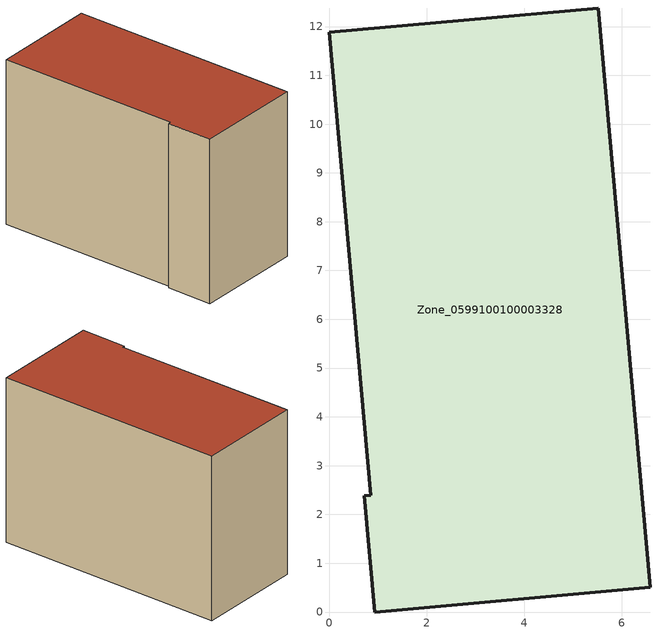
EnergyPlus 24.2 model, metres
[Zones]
Zone_0599100100003328
 floor ground (C_G): 6.58,0.51 0.93,0 0.72,2.38 0.85,2.39 0,11.88 5.52,12.38 z0
 wall outside (C_F): 0.93,0 6.58,0.51 5.52,12.38 0,11.88 0.85,2.39 0.72,2.38 0.93,0 z0:8.56
 roof outside (C_R): 0.72,2.38 0.93,0 6.58,0.51 5.52,12.38 0,11.88 0.85,2.39 z8.56
[BUILDING]
Pand.0599100100003328: North Axis=0; Terrain=City; Loads Convergence Tolerance Value=0.04; Temperature Convergence Tolerance Value=0.4; Solar Distribution=FullExterior; Maximum Number of Warmup Days=25; Minimum Number of Warmup Days=1
[Site:Location]
Rotterdam.The.Hague.AP_ZH_NLD Design_Conditions: Latitude=51.96; Longitude=4.45; Time Zone=1; Elevation=-4.5
[SITE:GROUNDTEMPERATURE:BUILDINGSURFACE]
18, 18, 18, 18, 18, 18, 18, 18, 18, 18, 18, 18
[MATERIAL] Thermal Absorptance=0.9; Solar Absorptance=0.7; Visible Absorptance=0.7
Name | Roughness | Thickness | Conductivity | Density | Specific Heat
G.TI.2006-2014 | MediumSmooth | 0.15 | 0.06 | 540 | 1210
F.TI.2006-2014 | Rough | 0.3 | 0.12 | 1920 | 840
R.TI.2006-2014 | MediumRough | 0.2 | 0.08 | 1500 | 1000
[CONSTRUCTION]
C_G: G.TI.2006-2014
C_F: F.TI.2006-2014
C_R: R.TI.2006-2014
[ZONE]
Zone_0599100100003328: Type=1; Multiplier=1; Ceiling Height=Autocalculate; Volume=Autocalculate; Floor Area=autocalculate; Part of Total Floor Area=Yes
[ZONEINFILTRATION:DESIGNFLOWRATE]
Infil_Zone_0599100100003328: Zone or ZoneList or Space or SpaceList=Zone_0599100100003328; Schedule=AlwaysOn; Design Flow Rate Calculation Method=Flow/Area; Flow Rate per Floor Area=0.0015; Constant Term Coefficient=1; Temperature Term Coefficient=0; Velocity Term Coefficient=0; Velocity Squared Term Coefficient=0
[HVACTEMPLATE:ZONE:IDEALLOADSAIRSYSTEM]
Zone_0599100100003328: Maximum Heating Supply Air Temperature=50; Minimum Cooling Supply Air Temperature=13; Maximum Heating Supply Air Humidity Ratio=0.0156; Minimum Cooling Supply Air Humidity Ratio=0.0077; Heating Limit=NoLimit; Cooling Limit=NoLimit; Dehumidification Control Type=ConstantSensibleHeatRatio; Cooling Sensible Heat Ratio=0.7; Dehumidification Setpoint=60; Humidification Control Type=None; Humidification Setpoint=30; Outdoor Air Method=None; Outdoor Air Flow Rate per Person=0.00944; Outdoor Air Flow Rate per Zone Floor Area=0; Outdoor Air Flow Rate per Zone=0; Demand Controlled Ventilation Type=None; Outdoor Air Economizer Type=NoEconomizer; Heat Recovery Type=None; Sensible Heat Recovery Effectiveness=0.7; Latent Heat Recovery Effectiveness=0.65
[ZONECONTROL:THERMOSTAT]
ThermostatControl_Zone_0599100100003328: Zone or ZoneList=Zone_0599100100003328; Control Type Schedule=DualSetpointControlType; Control 1=Thermostat_Zone_0599100100003328; Temperature Difference Between Cutout And Setpoint=0
[THERMOSTATSETPOINT:DUALSETPOINT]
Thermostat_Zone_0599100100003328: Heating Setpoint Temperature Schedule=HeatingSetpoint_Zone_0599100100003328; Cooling Setpoint Temperature Schedule=CoolingSetpoint_Zone_0599100100003328
[SCHEDULE:COMPACT]
HeatingSetpoint_Zone_0599100100003328: Through: 12/31, For: AllDays, Until: 24:00, 21
CoolingSetpoint_Zone_0599100100003328: Through: 12/31, For: AllDays, Until: 24:00, 24
DualSetpointControlType: Through: 12/31, For: AllDays, Until: 24:00, 4
AlwaysOn: Through: 12/31, For: AllDays, Until: 24:00, 1
